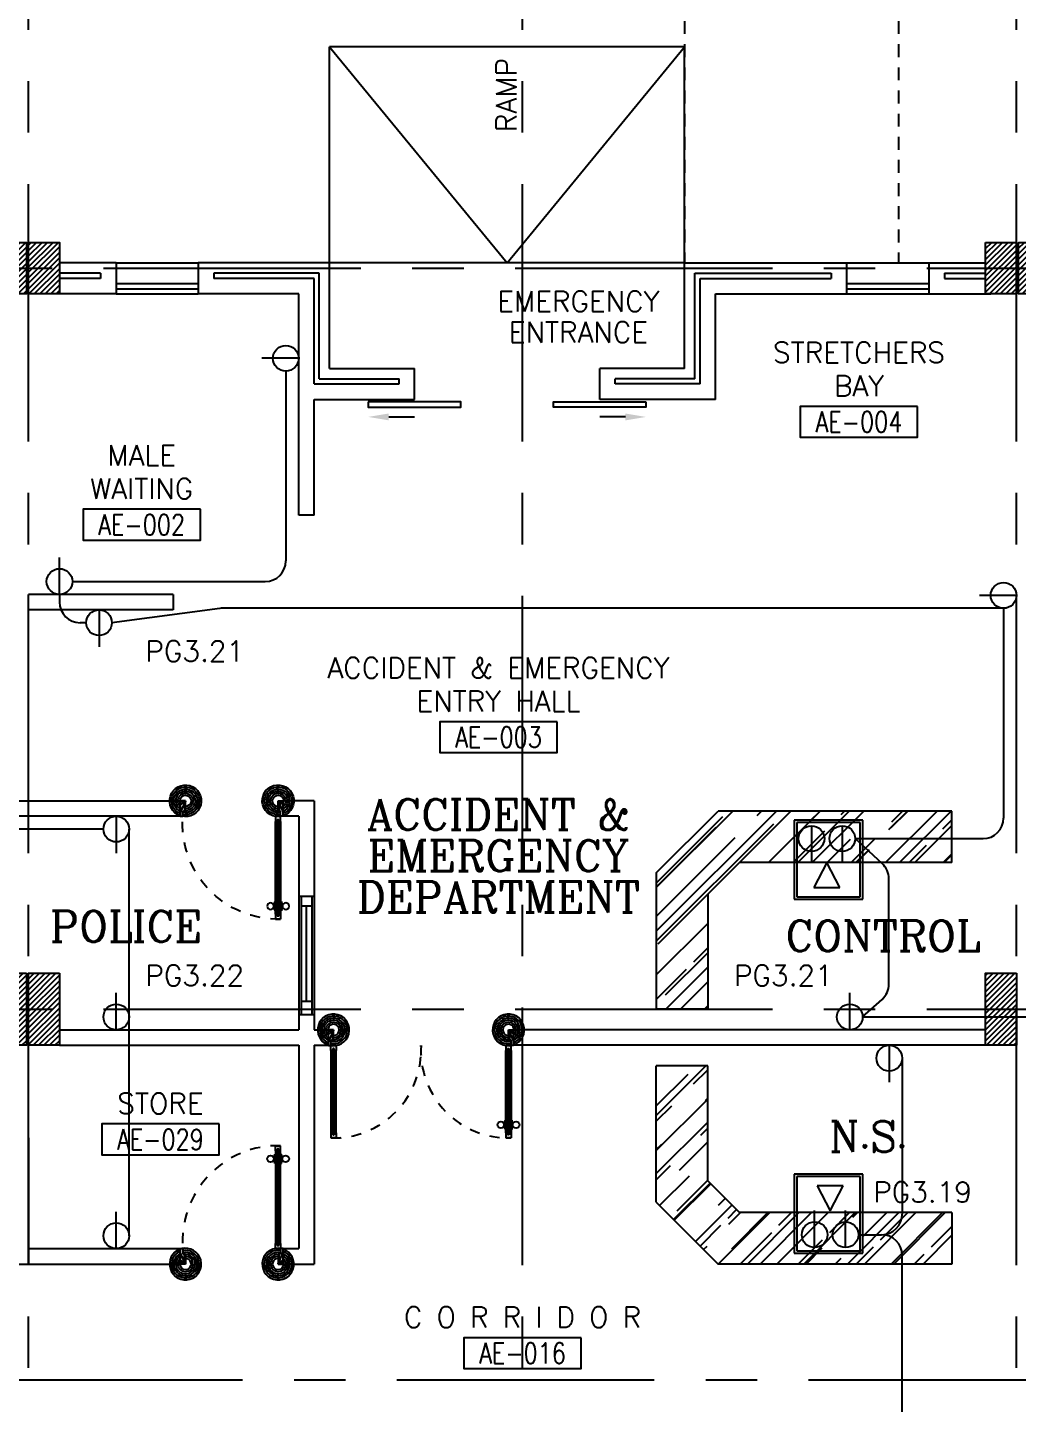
# Model space of a CAD drawing. Extents: x -0.4 to 91.7, y -13.2 to 78.1.
# Drawn here: x 43.61 to 53.23, y 53.54 to 66.91 of the extents above; entities that cross this region are included whole.
import ezdxf
from ezdxf.enums import TextEntityAlignment as Align

# ---------------------------------------------------------------- set-up
doc = ezdxf.new("R2010")
doc.units = 0
doc.header["$MEASUREMENT"] = 0
doc.header["$PDMODE"] = 3
doc.header["$PDSIZE"] = 0.1
for name, pattern in [('CENTERX2', [4, 2.5, -0.5, 0.5, -0.5]), ('HIDDEN', [0.375, 0.25, -0.125]), ('HIDDEN2', [0.1875, 0.125, -0.0625])]:
    doc.linetypes.add(name, pattern=pattern)
doc.layers.get('0').update_dxf_attribs({"color": 11, "linetype": 'CONTINUOUS'})
doc.layers.get('DEFPOINTS').update_dxf_attribs({"color": 11, "linetype": 'CONTINUOUS'})
for name, color, linetype in [('AX-DIM', 11, 'CONTINUOUS'), ('AXES', 11, 'CENTERX2'), ('COL', 11, 'CONTINUOUS'), ('COUNTER', 11, 'CONTINUOUS'), ('DIM', 11, 'CONTINUOUS'), ('DOOR', 11, 'CONTINUOUS'), ('E-CLINE', 4, 'CONTINUOUS'), ('E-SOCKETS', 4, 'CONTINUOUS'), ('EJ', 11, 'CONTINUOUS'), ('HAT', 11, 'CONTINUOUS'), ('HIDDEN', 11, 'HIDDEN2'), ('INSUL', 11, 'CONTINUOUS'), ('RM-BOX', 11, 'CONTINUOUS'), ('RM-NAME', 11, 'CONTINUOUS'), ('RM-NO', 11, 'CONTINUOUS'), ('SHAFT', 11, 'CONTINUOUS'), ('SLOPE', 11, 'CONTINUOUS'), ('STR', 11, 'CONTINUOUS'), ('WALL', 11, 'CONTINUOUS'), ('WIN', 11, 'CONTINUOUS')]:
    doc.layers.add(name, color=color, linetype=linetype)
doc.styles.add('ROMANC', font='romanc', dxfattribs={"height": 0.1})
doc.styles.add('ROMANS', font='ROMANS.shx', dxfattribs={"width": 0.6})
doc.dimstyles.new('STANDARD in', dxfattribs={"dimtxt": 0.2, "dimasz": 0.1, "dimexe": 0.07, "dimexo": 0.05, "dimgap": 0.1, "dimtad": 1, "dimdec": 0, "dimlfac": 1000, "dimzin": 0, "dimdsep": 46, "dimtxsty": 'ROMANS', "dimblk": 'ARCHTICK', "dimcen": 0.05, "dimdle": 0.05, "dimclrd": 7, "dimclre": 7, "dimclrt": 2, "dimadec": 0, "dimazin": 0, "dimtfac": 1, "dimtdec": 0, "dimtmove": 2, "dimatfit": 3, "dimldrblk": 'ARCHTICK', "dimfxl": 0, "dimtolj": 1, "dimtzin": 0, "dimarcsym": 0})

# ---------------------------------------------------------------- blocks, each defined once
blk = doc.blocks.new('RM1')
at = {"layer": 'RM-BOX'}
blk.add_lwpolyline([(570, -200), (-570, -200), (-570, -500), (570, -500)], close=True, dxfattribs=at)
at = {"layer": 'RM-NAME', "style": 'ROMANS'}
for tag, p in [('ROOMNAME1', (0, 324)), ('ROOMNAME2', (0, 0))]:
    blk.add_attdef(tag, text='', height=200, dxfattribs=at).set_placement(p, align=Align.MIDDLE)
at = {"layer": 'RM-NO', "style": 'ROMANS', "width": 0.8}
blk.add_attdef('ROOMNO', text='', height=200, dxfattribs=at).set_placement((0, -350), align=Align.MIDDLE)
blk = doc.blocks.new('_ARCHTICK')
at = {"color": 0, "linetype": 'ByBlock', "const_width": 0.15}
blk.add_lwpolyline([(-0.5, -0.5), (0.5, 0.5)], dxfattribs=at)
blk = doc.blocks.new('*D137')
at = {"layer": 'AX-DIM', "color": 7, "lineweight": -2}
for p, q in [((10.951, 64.685), (10.951, 76.883)), ((86.267, 75.443), (86.267, 76.883)), ((10.901, 76.813), (86.317, 76.813))]:
    blk.add_line(p, q, dxfattribs=at)
at = {"layer": 'DEFPOINTS', "color": 0}
for p in [(86.267, 76.813), (86.267, 75.393), (10.951, 64.635)]:
    blk.add_point(p, dxfattribs=at)
at = {"layer": 'AX-DIM', "color": 7, "lineweight": -2, "xscale": 0.1, "yscale": 0.1, "zscale": 0.1, "rotation": 180}
blk.add_blockref('_ARCHTICK', (10.951, 76.813), dxfattribs=at)
at = {"layer": 'AX-DIM', "color": 7, "lineweight": -2, "xscale": 0.1, "yscale": 0.1, "zscale": 0.1}
blk.add_blockref('_ARCHTICK', (86.267, 76.813), dxfattribs=at)
at = {"layer": 'AX-DIM', "color": 2, "insert": (48.609, 77.013), "char_height": 0.2, "attachment_point": 5, "style": 'ROMANS'}
blk.add_mtext('\\A1;75316', dxfattribs=at)
blk = doc.blocks.new('C11')
at = {"layer": 'HAT'}
h = blk.add_hatch(dxfattribs=at)
h.set_pattern_fill('ANSI31', color=256, scale=300, style=0)
h.set_pattern_definition([(45, (-383765.23, -62181), (-26.5165043, 26.5165043), [])])
h.paths.add_polyline_path([(-20, 350), (-20, 700), (-320, 700), (-320, 350)])
h.paths.add_polyline_path([(-320, 0), (-20, 0), (-20, 350), (-320, 350)])
h = blk.add_hatch(dxfattribs=at)
h.set_pattern_fill('ANSI31', color=256, scale=300, style=0)
h.set_pattern_definition([(45, (-383445.23, -62181), (-26.5165043, 26.5165043), [])])
h.paths.add_polyline_path([(300, 350), (300, 700), (0, 700), (0, 350)])
h.paths.add_polyline_path([(0, 0), (300, 0), (300, 350), (0, 350)])
at = {"layer": 'COL'}
for points in [[(-20, 700), (-20, 0), (-320, 0), (-320, 700)], [(300, 700), (300, 0), (0, 0), (0, 700)]]:
    blk.add_lwpolyline(points, close=True, dxfattribs=at)
blk = doc.blocks.new('C-300')
at = {"layer": 'HAT', "linetype": 'ByBlock', "ltscale": 0.3}
h = blk.add_hatch(dxfattribs=at)
h.set_pattern_fill('ANSI31', color=8, scale=300, style=0)
h.set_pattern_definition([(45, (-258496.182, -82361.005), (-26.5165043, 26.5165043), [])])
h.paths.add_polyline_path([(300, 500), (0, 500), (0, 250), (300, 250)])
h.paths.add_polyline_path([(300, 250), (0, 250), (0, 0), (300, 0)])
at = {"layer": 'COL'}
blk.add_lwpolyline([(0, 500), (300, 500), (300, 0), (0, 0)], close=True, dxfattribs=at)
blk = doc.blocks.new('C-300A')
at = {"layer": 'SHAFT', "color": 6, "linetype": 'ByBlock', "ltscale": 0.3}
for p in [(-300, 0), (20, 0)]:
    blk.add_blockref('C-300', p, dxfattribs=at)
blk = doc.blocks.new('A$C24ED45A6')
at = {"layer": 'DOOR', "color": 0, "linetype": 'ByBlock'}
for p, q in [((925, 1100), (925, 1150)), ((925, 1150), (975, 1150)), ((975, 1150), (925, 1150)), ((942, 1100), (925, 1100)), ((942, 1100), (942, 1120)), ((958, 1120), (942, 1120)), ((958, 1100), (958, 1120)), ((975, 1100), (958, 1100)), ((975, 1100), (975, 1150)), ((909, 1055), (909, 990)), ((918, 1055), (909, 1055)), ((918, 990), (909, 990)), ((918, 978), (918, 1068)), ((925, 1068), (918, 1068)), ((918, 1055), (918, 990)), ((925, 978), (918, 978)), ((975, 1068), (982, 1068)), ((975, 978), (982, 978)), ((982, 978), (982, 1068)), ((982, 1055), (982, 990)), ((982, 1055), (991, 1055)), ((982, 990), (991, 990)), ((991, 1055), (991, 990)), ((0, 0), (0, 150)), ((0, 150), (25, 150)), ((25, 150), (25, 100)), ((925, 150), (925, 200)), ((925, 200), (942, 200)), ((925, 150), (975, 150)), ((942, 200), (942, 180)), ((942, 180), (958, 180)), ((958, 180), (958, 200)), ((958, 200), (975, 200)), ((975, 200), (975, 150)), ((1000, 150), (975, 150)), ((975, 150), (975, 100)), ((1000, 150), (1000, 0)), ((50, 0), (0, 0)), ((25, 100), (50, 100)), ((50, 100), (50, 0)), ((975, 100), (950, 100)), ((950, 100), (950, 0)), ((950, 0), (1000, 0))]:
    blk.add_line(p, q, dxfattribs=at)
at = {"layer": 'DOOR', "linetype": 'ByBlock'}
for p, q in [((925, 1100), (925, 200)), ((942, 200), (942, 1100)), ((958, 200), (958, 1100)), ((975, 200), (975, 1100))]:
    blk.add_line(p, q, dxfattribs=at)
at = {"layer": 'DOOR', "color": 9, "linetype": 'ByBlock'}
for p, q in [((50, 0), (0, 114)), ((50, 0), (0, 40)), ((50, 0), (37, 100)), ((950, 0), (1000, 114)), ((950, 0), (963, 100)), ((950, 0), (1000, 40))]:
    blk.add_line(p, q, dxfattribs=at)
at = {"layer": 'DOOR', "color": 0, "linetype": 'ByBlock'}
for centre in [(876, 1023), (1024, 1023)]:
    blk.add_circle(centre, 32.4, dxfattribs=at)
at = {"layer": 'DOOR', "linetype": 'HIDDEN', "ltscale": 0.5}
blk.add_arc((950, 222), 928, 88.456, 184.4816, dxfattribs=at)
at = {"layer": 'DOOR', "color": 9, "linetype": 'ByBlock'}
for centre, radius, start, end in [((50, 0), 154, 103.7142, 108.8947), ((950, 0), 154, 71.1053, 76.2858), ((50, 0), 134, 100.72, 111.8402), ((50, 0), 114, 102.6226, 115.9162), ((50, 0), 94.4, 90, 121.9818), ((50, 0), 74.4, 90, 132.2236), ((50, 0), 54.4, 90, 156.7926), ((50, 0), 34.4, 90, 180), ((50, 0), 14.4, 90, 180), ((950, 0), 94.4, 58.0182, 90), ((950, 0), 74.4, 47.7764, 90), ((950, 0), 54.4, 23.2074, 90), ((950, 0), 34.4, 0, 90), ((950, 0), 14.4, 0, 90), ((950, 0), 134, 68.1598, 79.28), ((950, 0), 114, 64.0838, 77.3774)]:
    blk.add_arc(centre, radius, start, end, dxfattribs=at)
at = {"layer": 'WALL'}
blk.add_line((1000, 0), (1000, 150), dxfattribs=at)
blk = doc.blocks.new('A$C272A55A0')
at = {"layer": 'DOOR', "color": 0, "linetype": 'ByBlock'}
for p, q in [((0, 900), (0, 1050)), ((50, 1050), (0, 1050)), ((25, 950), (50, 950)), ((25, 900), (25, 950)), ((50, 950), (50, 1050)), ((1750, 950), (1750, 1050)), ((1750, 1050), (1800, 1050)), ((1775, 950), (1750, 950)), ((1775, 900), (1775, 950)), ((1800, 1050), (1800, 900)), ((0, 900), (25, 900)), ((75, 900), (25, 900)), ((25, 850), (25, 900)), ((42, 850), (25, 850)), ((58, 870), (42, 870)), ((42, 870), (42, 850)), ((58, 850), (58, 870)), ((75, 850), (58, 850)), ((75, 900), (75, 850)), ((1725, 900), (1775, 900)), ((1725, 900), (1725, 850)), ((1725, 850), (1742, 850)), ((1742, 870), (1758, 870)), ((1742, 850), (1742, 870)), ((1758, 870), (1758, 850)), ((1758, 850), (1775, 850)), ((1800, 900), (1775, 900)), ((1775, 850), (1775, 900)), ((1718, 160), (1709, 160)), ((1709, 95), (1709, 160)), ((1725, 173), (1718, 173)), ((1718, 173), (1718, 83)), ((1718, 95), (1718, 160)), ((1775, 173), (1782, 173)), ((1782, 173), (1782, 83)), ((1782, 160), (1791, 160)), ((1782, 95), (1782, 160)), ((1791, 95), (1791, 160)), ((25, 50), (42, 50)), ((25, 50), (25, 0)), ((25, 0), (75, 0)), ((75, 0), (25, 0)), ((42, 50), (42, 30)), ((42, 30), (58, 30)), ((58, 50), (75, 50)), ((58, 50), (58, 30)), ((75, 50), (75, 0)), ((1718, 95), (1709, 95)), ((1725, 83), (1718, 83)), ((1742, 50), (1725, 50)), ((1725, 50), (1725, 0)), ((1775, 0), (1725, 0)), ((1725, 0), (1775, 0)), ((1742, 50), (1742, 30)), ((1758, 30), (1742, 30)), ((1775, 50), (1758, 50)), ((1758, 50), (1758, 30)), ((1775, 83), (1782, 83)), ((1775, 50), (1775, 0)), ((1782, 95), (1791, 95))]:
    blk.add_line(p, q, dxfattribs=at)
at = {"layer": 'DOOR', "color": 9, "linetype": 'ByBlock'}
for p, q in [((50, 1050), (0, 1010)), ((50, 1050), (0, 937)), ((50, 1050), (37, 950)), ((1750, 1050), (1800, 1010)), ((1750, 1050), (1800, 937)), ((1750, 1050), (1763, 950))]:
    blk.add_line(p, q, dxfattribs=at)
at = {"layer": 'DOOR', "linetype": 'ByBlock'}
for p, q in [((25, 850), (25, 50)), ((42, 850), (42, 50)), ((58, 850), (58, 50)), ((75, 50), (75, 850)), ((1725, 50), (1725, 850)), ((1742, 850), (1742, 50)), ((1758, 850), (1758, 50)), ((1775, 850), (1775, 50))]:
    blk.add_line(p, q, dxfattribs=at)
at = {"layer": 'DOOR', "color": 0, "linetype": 'ByBlock'}
for centre in [(1676, 128), (1824, 128)]:
    blk.add_circle(centre, 32.4, dxfattribs=at)
at = {"layer": 'DOOR', "color": 9, "linetype": 'ByBlock'}
for centre, radius, start, end in [((50, 1050), 54.4, 203.2074, 270), ((50, 1050), 74.4, 227.7764, 270), ((50, 1050), 94.4, 238.0182, 270), ((50, 1050), 114, 244.0838, 257.3774), ((50, 1050), 34.4, 180, 270), ((50, 1050), 14.4, 180, 270), ((1750, 1050), 14.4, 270, 0), ((1750, 1050), 34.4, 270, 0), ((1750, 1050), 54.4, 270, 336.7926), ((1750, 1050), 74.4, 270, 312.2236), ((1750, 1050), 94.4, 270, 301.9818), ((1750, 1050), 114, 282.6226, 295.9162), ((50, 1050), 134, 248.1598, 259.28), ((50, 1050), 154, 251.1053, 256.2858), ((1750, 1050), 134, 280.72, 291.8402), ((1750, 1050), 154, 283.7142, 288.8947)]:
    blk.add_arc(centre, radius, start, end, dxfattribs=at)
at = {"layer": 'DOOR', "linetype": 'HIDDEN', "ltscale": 0.5}
for centre, start, end in [((50, 851), 268.3174, 3.2965), ((1750, 851), 176.7035, 271.6826)]:
    blk.add_arc(centre, 851, start, end, dxfattribs=at)
at = {"layer": 'WALL', "linetype": 'ByBlock'}
blk.add_line((1800, 900), (1800, 1050), dxfattribs=at)

msp = doc.modelspace()

# ---------------------------------------------------------------- hatches: boundary and pattern name
at = {"layer": 'COUNTER'}
h = msp.add_hatch(dxfattribs=at)
h.set_pattern_fill('AR-RROOF', color=256, scale=0.3, angle=405, style=0)
h.set_pattern_definition([(45, (-341.0993, -5.161), (0.25455844, 0.6788225), [4.5, -0.6, 1.5, -0.3]), (45, (-340.92323, -4.7728), (-0.49426764, 0.07000357), [0.9, -0.099, 1.8, -0.225]), (45, (-341.17355, -4.87462), (0.96095812, 1.24521504), [2.4, -0.42, 1.2, -0.3])])
h.paths.add_polyline_path([(49.7217, 57.371), (50.2217, 57.371), (50.2217, 58.4879), (50.5288, 58.795), (52.5943, 58.795), (52.5943, 59.295), (50.3217, 59.295), (49.7217, 58.695)])
h.paths.add_polyline_path([(49.7217, 55.495), (50.3217, 54.895), (52.5943, 54.895), (52.5943, 55.395), (50.5288, 55.395), (50.2217, 55.7021), (50.2217, 56.819), (49.7217, 56.819)])
at = {"layer": 'HAT'}
h = msp.add_hatch(dxfattribs=at)
h.set_pattern_fill('ANSI31', color=256, scale=0.3, style=0)
h.set_pattern_definition([(45, (-330.523787, -5.161), (-0.0265165043, 0.0265165043), [])])
h.paths.add_polyline_path([(53.2214, 57.37), (53.2214, 57.72), (52.9214, 57.72), (52.9214, 57.37)])
h.paths.add_polyline_path([(52.9214, 57.02), (53.2214, 57.02), (53.2214, 57.37), (52.9214, 57.37)])

# ---------------------------------------------------------------- linework, layer by layer
at = {"layer": 'AXES'}
for p, q in [((48.4214, -1.1143), (48.4214, 77.6984)), ((43.6214, -1.1143), (43.6214, 77.0224)), ((53.2214, -1.1143), (53.2214, 77.0132)), ((0.35, 64.57), (69.4414, 64.57)), ((0.35, 57.37), (69.4414, 57.37)), ((11.2014, 53.77), (69.4414, 53.77))]:
    msp.add_line(p, q, dxfattribs=at)
at = {"layer": 'COL'}
msp.add_lwpolyline([(53.2214, 57.72), (53.2214, 57.02), (52.9214, 57.02), (52.9214, 57.72)], close=True, dxfattribs=at)
at = {"layer": 'COUNTER'}
for p, q in [((49.7217, 58.695), (50.3217, 59.295)), ((52.5943, 59.295), (50.3217, 59.295)), ((52.5943, 58.795), (52.5943, 59.295)), ((49.7217, 58.695), (49.7217, 57.371)), ((50.2217, 58.4879), (50.5288, 58.795)), ((52.5943, 58.795), (50.5288, 58.795)), ((50.2217, 58.4879), (50.2217, 57.371)), ((50.2217, 57.371), (49.7217, 57.371)), ((49.7217, 55.495), (49.7217, 56.819)), ((50.2217, 56.819), (49.7217, 56.819)), ((50.2217, 55.7021), (50.2217, 56.819)), ((50.2217, 55.7021), (50.5288, 55.395)), ((49.7217, 55.495), (50.3217, 54.895)), ((52.5943, 55.395), (50.5288, 55.395)), ((52.5943, 55.395), (52.5943, 54.895)), ((52.5943, 54.895), (50.3217, 54.895))]:
    msp.add_line(p, q, dxfattribs=at)
at = {"layer": 'DIM'}
for p, q in [((46.2464, 58.47), (46.2464, 57.32)), ((46.3964, 58.47), (46.3964, 57.32))]:
    msp.add_line(p, q, dxfattribs=at)
at = {"layer": 'DOOR'}
for p, q in [((47.1214, 63.1241), (47.3714, 63.1241)), ((49.4214, 63.1241), (49.1714, 63.1241))]:
    msp.add_line(p, q, dxfattribs=at)
for points in [[(46.9214, 63.27), (46.9214, 63.22), (47.8214, 63.22), (47.8214, 63.27), (46.9214, 63.27)], [(49.6214, 63.27), (49.6214, 63.22), (48.7214, 63.22), (48.7214, 63.27), (49.6214, 63.27)]]:
    msp.add_lwpolyline(points, dxfattribs=at)
for points in [[(47.1214, 63.0908), (47.1214, 63.1575), (46.9214, 63.1241)], [(49.4214, 63.0908), (49.4214, 63.1575), (49.6214, 63.1241)]]:
    msp.add_solid(points, dxfattribs=at)
at = {"layer": 'E-CLINE'}
for p, q in [((46.1214, 63.5688), (46.1214, 61.725)), ((44.0476, 61.525), (45.9214, 61.525)), ((43.9226, 61.4), (43.9226, 61.325)), ((45.4812, 61.2637), (44.4317, 61.125)), ((53.0964, 61.2654), (45.5074, 61.2654)), ((53.0964, 61.2654), (53.0964, 59.2275)), ((44.1817, 61.125), (44.1226, 61.125)), ((44.3494, 59.12), (41.256, 59.12)), ((44.5994, 57.295), (44.5994, 59.12)), ((51.6543, 59.0275), (52.8964, 59.0275)), ((51.6543, 59.0275), (51.9165, 58.7859)), ((51.981, 57.6145), (51.981, 58.6388)), ((51.7269, 57.295), (51.9155, 57.4665)), ((44.5994, 55.17), (44.5994, 57.295)), ((51.7269, 57.295), (54.8289, 57.295)), ((52.111, 56.895), (52.111, 55.3803)), ((51.6852, 55.1803), (51.911, 55.1803)), ((52.111, 52.97), (52.111, 54.9803))]:
    msp.add_line(p, q, dxfattribs=at)
for centre, start, end in [((45.9214, 61.725), 270, 0), ((44.1226, 61.325), 180, 270), ((45.5074, 61.0654), 90, 97.52303), ((52.8964, 59.2275), 270, 0), ((51.781, 58.6388), 0, 47.34308), ((51.781, 57.6145), 312.27433, 0), ((51.911, 55.3803), 270, 0), ((51.911, 54.9803), 0, 90)]:
    msp.add_arc(centre, 0.2, start, end, dxfattribs=at)
at = {"layer": 'E-SOCKETS'}
for p, q in [((46.2464, 63.6938), (45.8881, 63.6938)), ((43.9226, 61.4), (43.9226, 61.7584)), ((53.2214, 61.3904), (52.8631, 61.3904)), ((44.3067, 61.25), (44.3067, 60.8917)), ((44.4744, 59.245), (44.4744, 58.8867)), ((51.7285, 59.2081), (51.0612, 59.2081)), ((51.0612, 59.2081), (51.0612, 58.4384)), ((51.2295, 59.1525), (51.2295, 58.7942)), ((51.5293, 59.1525), (51.5293, 58.7942)), ((51.7285, 58.4384), (51.7285, 59.2081)), ((51.3798, 58.7946), (51.2536, 58.5524)), ((51.5061, 58.5524), (51.3798, 58.7946)), ((51.2536, 58.5524), (51.5061, 58.5524)), ((51.0612, 58.4384), (51.7285, 58.4384)), ((44.4744, 57.17), (44.4744, 57.5283)), ((51.6019, 57.17), (51.6019, 57.5283)), ((51.986, 57.02), (51.986, 56.6617)), ((51.7285, 55.7694), (51.0612, 55.7694)), ((51.0612, 55.7694), (51.0612, 54.9998)), ((51.7285, 54.9998), (51.7285, 55.7694)), ((51.2836, 55.6554), (51.4098, 55.4133)), ((51.5361, 55.6554), (51.2836, 55.6554)), ((51.4098, 55.4133), (51.5361, 55.6554)), ((44.4744, 55.045), (44.4744, 55.4033)), ((51.2604, 55.0553), (51.2604, 55.4137)), ((51.5602, 55.0553), (51.5602, 55.4137)), ((51.0612, 54.9998), (51.7285, 54.9998))]:
    msp.add_line(p, q, dxfattribs=at)
at = {"layer": 'E-SOCKETS', "color": 8}
for p, q in [((51.7035, 59.1831), (51.0862, 59.1831)), ((51.0862, 59.1831), (51.0862, 58.4634)), ((51.7035, 58.4634), (51.7035, 59.1831)), ((51.0862, 58.4634), (51.7035, 58.4634)), ((51.7035, 55.7444), (51.0862, 55.7444)), ((51.0862, 55.7444), (51.0862, 55.0248)), ((51.7035, 55.0248), (51.7035, 55.7444)), ((51.0862, 55.0248), (51.7035, 55.0248))]:
    msp.add_line(p, q, dxfattribs=at)
at = {"layer": 'E-SOCKETS'}
for centre in [(46.1214, 63.6938), (43.9226, 61.525), (53.0964, 61.3904), (44.3067, 61.125), (44.4744, 59.12), (51.2295, 59.0275), (51.5293, 59.0275), (44.4744, 57.295), (51.6019, 57.295), (51.986, 56.895), (44.4744, 55.17), (51.2604, 55.1803), (51.5602, 55.1803)]:
    msp.add_circle(centre, 0.125, dxfattribs=at)
at = {"layer": 'HIDDEN'}
for p, q in [((49.9964, 71.695), (49.9964, 64.62)), ((52.0764, 71.695), (52.0764, 64.62))]:
    msp.add_line(p, q, dxfattribs=at)
at = {"layer": 'INSUL'}
for p, q in [((44.3214, 64.52), (43.9214, 64.52)), ((44.3214, 64.47), (43.9214, 64.47)), ((44.3214, 64.52), (44.3214, 64.47)), ((45.4214, 64.52), (45.4214, 64.47)), ((46.4464, 64.52), (45.4214, 64.52)), ((46.3964, 64.47), (45.4214, 64.47)), ((46.3964, 63.445), (46.3964, 64.47)), ((46.4464, 63.495), (46.4464, 64.52)), ((50.0964, 64.52), (51.4214, 64.52)), ((50.0964, 63.495), (50.0964, 64.52)), ((50.1464, 64.47), (51.4214, 64.47)), ((50.1464, 63.445), (50.1464, 64.47)), ((51.4214, 64.52), (51.4214, 64.47)), ((52.5214, 64.52), (52.5214, 64.47)), ((52.5214, 64.52), (52.9214, 64.52)), ((52.5214, 64.47), (52.9214, 64.47)), ((46.4464, 63.495), (47.2214, 63.495)), ((47.2214, 63.445), (47.2214, 63.495)), ((49.3214, 63.445), (49.3214, 63.495)), ((50.0964, 63.495), (49.3214, 63.495)), ((46.3964, 63.445), (47.2214, 63.445)), ((50.1464, 63.445), (49.3214, 63.445))]:
    msp.add_line(p, q, dxfattribs=at)
at = {"layer": 'SLOPE', "color": 5}
for p, q in [((46.5464, 64.62), (46.5464, 66.72)), ((49.9964, 66.72), (46.5464, 66.72)), ((46.5464, 66.72), (48.2714, 64.62)), ((48.2714, 64.62), (49.9964, 66.72)), ((49.9964, 64.62), (49.9964, 66.72)), ((49.9964, 64.62), (46.5464, 64.62))]:
    msp.add_line(p, q, dxfattribs=at)
at = {"layer": 'WALL'}
for p, q in [((44.4714, 64.62), (43.9214, 64.62)), ((44.4714, 64.62), (44.4714, 64.32)), ((45.2714, 64.62), (45.2714, 64.32)), ((46.5464, 64.62), (45.2714, 64.62)), ((46.5464, 63.595), (46.5464, 64.62)), ((49.9964, 64.62), (51.5714, 64.62)), ((49.9964, 63.595), (49.9964, 64.62)), ((51.5714, 64.62), (51.5714, 64.32)), ((52.3714, 64.62), (52.3714, 64.32)), ((52.3714, 64.62), (52.9214, 64.62)), ((44.4714, 64.32), (43.9214, 64.32)), ((46.2464, 64.32), (45.2714, 64.32)), ((46.2464, 62.17), (46.2464, 64.32)), ((50.2964, 64.32), (51.5714, 64.32)), ((50.2964, 63.295), (50.2964, 64.32)), ((52.3714, 64.32), (52.9714, 64.32)), ((46.5464, 63.595), (47.3714, 63.595)), ((47.3714, 63.295), (47.3714, 63.595)), ((49.1714, 63.295), (49.1714, 63.595)), ((49.9964, 63.595), (49.1714, 63.595)), ((46.3964, 63.295), (47.3714, 63.295)), ((46.3964, 62.17), (46.3964, 63.295)), ((50.2964, 63.295), (49.1714, 63.295)), ((46.3964, 62.17), (46.2464, 62.17)), ((43.6214, 61.25), (43.6214, 61.4)), ((45.0274, 61.4), (43.6214, 61.4)), ((45.0274, 61.4), (45.0274, 61.25)), ((45.0274, 61.25), (43.6214, 61.25)), ((40.6164, 59.395), (45.0964, 59.395)), ((45.0964, 59.395), (45.0964, 59.245)), ((45.0964, 59.245), (45.0964, 59.395)), ((46.3964, 59.3949), (46.0964, 59.3949)), ((46.0964, 59.3949), (46.0964, 59.2449)), ((46.3964, 59.3949), (46.3964, 58.47)), ((45.0964, 59.245), (42.4764, 59.245)), ((46.2464, 59.245), (46.0964, 59.245)), ((46.2464, 59.245), (46.2464, 58.47)), ((46.2464, 58.47), (46.3964, 58.47)), ((46.2464, 57.32), (46.3964, 57.32)), ((46.2464, 57.32), (46.2464, 57.17)), ((46.3964, 57.32), (46.3964, 57.17)), ((43.9214, 57.17), (46.2464, 57.17)), ((46.3964, 57.17), (46.5348, 57.17)), ((46.5348, 57.02), (46.5348, 57.17)), ((46.5348, 57.02), (46.5348, 57.17)), ((52.9214, 57.17), (48.3348, 57.17)), ((48.3348, 57.02), (48.3348, 57.17)), ((48.3348, 57.02), (48.3348, 57.17)), ((43.9214, 57.02), (46.2464, 57.02)), ((46.2464, 57.02), (46.2464, 55.045)), ((46.3964, 57.02), (46.3964, 54.895)), ((46.3964, 57.02), (46.5348, 57.02)), ((52.9214, 57.02), (48.3348, 57.02)), ((43.6214, 56.12), (43.6214, 54.895)), ((43.6214, 55.045), (45.0964, 55.045)), ((45.0964, 55.045), (45.0964, 54.895)), ((46.0964, 55.045), (46.0964, 54.895)), ((46.0964, 55.045), (46.2464, 55.045)), ((42.3264, 54.895), (45.0964, 54.895)), ((46.0964, 54.895), (46.3964, 54.895))]:
    msp.add_line(p, q, dxfattribs=at)
at = {"layer": 'WIN'}
for p, q in [((44.4714, 64.62), (45.2714, 64.62)), ((51.5714, 64.62), (52.3714, 64.62)), ((44.4714, 64.42), (45.2714, 64.42)), ((44.4714, 64.37), (45.2714, 64.37)), ((44.4714, 64.32), (45.2714, 64.32)), ((51.5714, 64.42), (52.3714, 64.42)), ((51.5714, 64.37), (52.3714, 64.37)), ((51.5714, 64.32), (52.3714, 64.32)), ((46.2699, 58.47), (46.2699, 57.32)), ((46.373, 58.47), (46.373, 57.32)), ((46.373, 58.37), (46.2699, 58.37)), ((46.3199, 58.37), (46.3199, 57.4501)), ((46.2699, 57.4501), (46.373, 57.4501))]:
    msp.add_line(p, q, dxfattribs=at)

# ---------------------------------------------------------------- block references
at = {"layer": 'COL', "linetype": 'ByBlock', "xscale": 0.001000000047497451, "yscale": 0.0009999999892897904, "zscale": 0.001}
for p in [(43.6014, 64.32), (53.2214, 64.32)]:
    msp.add_blockref('C-300A', p, dxfattribs=at)
at = {"layer": 'DOOR', "color": 0, "xscale": -0.001000000047497451, "yscale": 0.0009999999892897904, "zscale": 0.001, "rotation": 180}
msp.add_blockref('A$C24ED45A6', (45.0964, 59.395), dxfattribs=at)
at = {"layer": 'DOOR', "color": 0, "xscale": 0.001000000047497451, "yscale": 0.0009999999892897904, "zscale": 0.001}
for name, p in [('A$C272A55A0', (46.5348, 56.1196)), ('A$C24ED45A6', (45.0964, 54.895))]:
    msp.add_blockref(name, p, dxfattribs=at)
at = {"layer": 'EJ', "color": 2, "linetype": 'ByBlock', "xscale": 0.001000000047497451, "yscale": 0.0009999999892897904, "zscale": 0.001}
msp.add_blockref('C11', (43.6214, 57.02), dxfattribs=at)
at = {"layer": 'HAT', "xscale": 0.001000000047497451, "yscale": 0.0009999999892897904, "zscale": 0.001}
for p, values in [((51.6911, 63.426), {'ROOMNO': 'AE-004', 'ROOMNAME2': 'BAY', 'ROOMNAME1': 'STRETCHERS'}), ((44.721, 62.4273), {'ROOMNO': 'AE-002', 'ROOMNAME2': 'WAITING', 'ROOMNAME1': 'MALE'}), ((44.9026, 56.4556), {'ROOMNO': 'AE-029', 'ROOMNAME2': 'STORE'})]:
    msp.add_blockref('RM1', p, dxfattribs=at).add_auto_attribs(values)
at = {"layer": 'STR', "xscale": 0.001000000047497451, "yscale": 0.0009999999892897904, "zscale": 0.001}
msp.add_blockref('RM1', (48.1879, 60.3638), dxfattribs=at).add_auto_attribs({'ROOMNO': 'AE-003', 'ROOMNAME2': 'ENTRY HALL', 'ROOMNAME1': 'ACCIDENT & EMERGENCY'})
at = {"layer": 'WALL', "xscale": 0.001000000047497451, "yscale": 0.0009999999892897904, "zscale": 0.001}
msp.add_blockref('RM1', (48.4214, 54.3799), dxfattribs=at).add_auto_attribs({'ROOMNO': 'AE-016', 'ROOMNAME2': 'C O R R I D O R'})

# ---------------------------------------------------------------- texts
at = {"layer": 'E-SOCKETS', "style": 'ROMANS'}
for s, p in [('PG3.21', (44.756, 60.7485)), ('PG3.22', (44.756, 57.5979)), ('PG3.21', (50.4759, 57.5979)), ('PG3.19', (51.8293, 55.4946))]:
    msp.add_text(s, height=0.2, dxfattribs=at).set_placement(p)
at = {"layer": 'RM-NAME', "style": 'ROMANS'}
msp.add_text('RAMP', height=0.2, rotation=90, dxfattribs=at).set_placement((48.2642, 66.2529), align=Align.MIDDLE)
at = {"layer": 'RM-NAME'}
for s, height, style, p in [('EMERGENCY', 0.2, 'ROMANS', (48.9647, 64.2469)), ('ENTRANCE', 0.2, 'ROMANS', (48.9647, 63.9469)), ('ACCIDENT &', 0.3, 'ROMANC', (48.1879, 59.2616)), ('EMERGENCY', 0.3, 'ROMANC', (48.1879, 58.8616)), ('DEPARTMENT', 0.3, 'ROMANC', (48.1879, 58.4616)), ('POLICE', 0.3, 'ROMANC', (44.5686, 58.175)), ('CONTROL', 0.3, 'ROMANC', (51.9212, 58.0831)), ('N.S.', 0.3, 'ROMANC', (51.7808, 56.1341))]:
    msp.add_text(s, height=height, dxfattribs=dict(at, style=style)).set_placement(p, align=Align.MIDDLE)

# ---------------------------------------------------------------- dimensions: what is measured, and where the dimension line sits
at = {"layer": 'AX-DIM'}
dim = msp.add_linear_dim(base=(86.2675, 76.813), p1=(10.9514, 64.6346), p2=(86.2675, 75.3929), dimstyle='STANDARD in', dxfattribs=at)
dim.commit()
dim.dimension.update_dxf_attribs({"geometry": '*D137', "text_midpoint": (48.6094, 77.013)})

doc.saveas('drawing.dxf')
